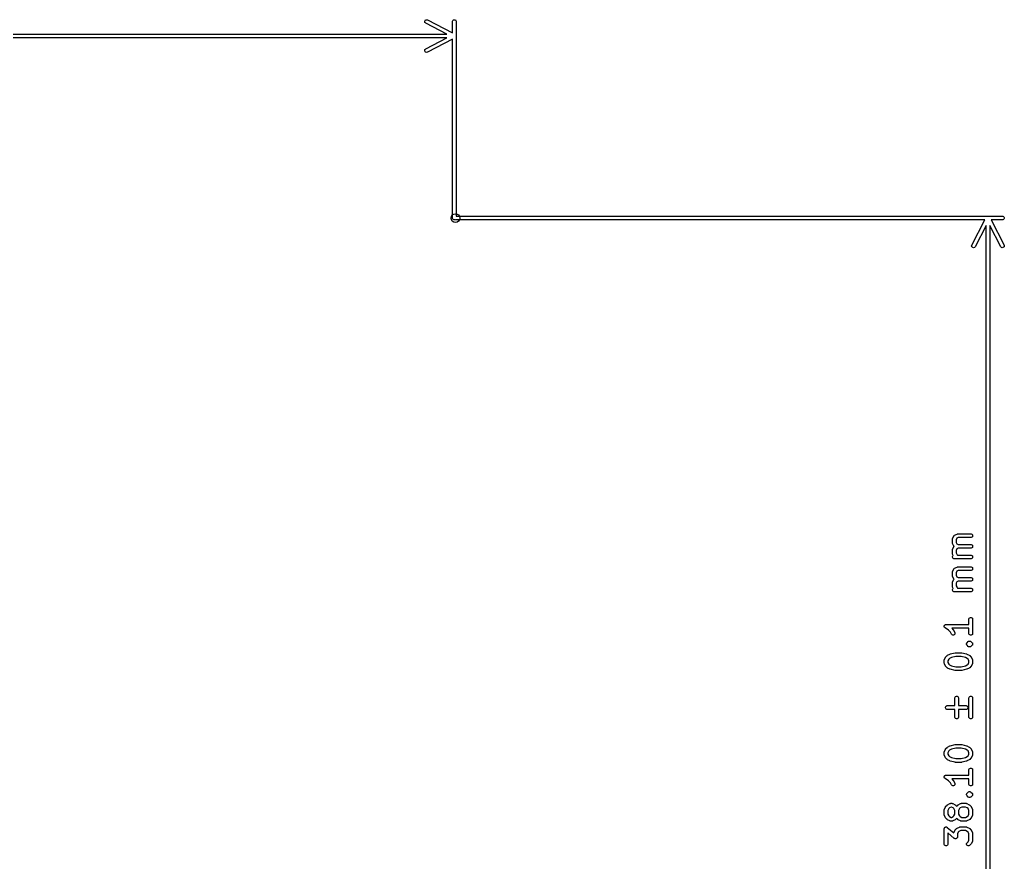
# Model space of a CAD drawing. Extents: x 3.23 to 7.52, y -5.63 to -2.96.
# Drawn here: x 5.953 to 7.521, y -4.35 to -3.008 of the extents above; entities that cross this region are included whole.
import ezdxf

# ---------------------------------------------------------------- set-up
doc = ezdxf.new("R2010")
doc.units = 0
doc.header["$MEASUREMENT"] = 0
doc.layers.add('BLACK', color=7, linetype='CONTINUOUS')

msp = doc.modelspace()

# ---------------------------------------------------------------- linework, layer by layer
at = {"layer": 'BLACK', "linetype": 'CONTINUOUS'}
for p, q in [((6.5978, -3.0109), (6.5979, -3.0098)), ((6.5982, -3.012), (6.5978, -3.0109)), ((6.5979, -3.0098), (6.5984, -3.0088)), ((6.5984, -3.0088), (6.5993, -3.008)), ((6.5993, -3.008), (6.6004, -3.0077)), ((6.6004, -3.0077), (6.6016, -3.0078)), ((6.6016, -3.0078), (6.6021, -3.008)), ((6.6021, -3.008), (6.6421, -3.0288)), ((6.6421, -3.0106), (6.6422, -3.01)), ((6.6421, -3.0288), (6.6421, -3.0106)), ((6.6422, -3.01), (6.6426, -3.009)), ((6.6426, -3.009), (6.6435, -3.0081)), ((6.6435, -3.0081), (6.6445, -3.0077)), ((6.6445, -3.0077), (6.6457, -3.0077)), ((6.6457, -3.0077), (6.6467, -3.0081)), ((6.6467, -3.0081), (6.6476, -3.009)), ((6.6476, -3.009), (6.648, -3.01)), ((6.648, -3.01), (6.6481, -3.0106)), ((6.6481, -3.0106), (6.6481, -3.3207)), ((6.5989, -3.0129), (6.5982, -3.012)), ((6.5994, -3.0132), (6.5989, -3.0129)), ((6.633, -3.0307), (6.5994, -3.0132)), ((4.4972, -3.0307), (6.633, -3.0307)), ((6.633, -3.0366), (4.4972, -3.0366)), ((6.5994, -3.0542), (6.633, -3.0366)), ((6.6421, -3.0386), (6.6021, -3.0594)), ((6.6421, -3.3237), (6.6421, -3.0386)), ((6.5978, -3.0565), (6.5982, -3.0554)), ((6.5979, -3.0576), (6.5978, -3.0565)), ((6.5984, -3.0586), (6.5979, -3.0576)), ((6.5982, -3.0554), (6.5989, -3.0545)), ((6.5993, -3.0594), (6.5984, -3.0586)), ((6.5989, -3.0545), (6.5994, -3.0542)), ((6.6004, -3.0597), (6.5993, -3.0594)), ((6.6016, -3.0596), (6.6004, -3.0597)), ((6.6021, -3.0594), (6.6016, -3.0596)), ((6.6422, -3.3243), (6.6421, -3.3237)), ((6.6426, -3.3253), (6.6422, -3.3243)), ((6.6435, -3.3261), (6.6426, -3.3253)), ((6.6481, -3.3207), (7.5182, -3.3207)), ((7.5182, -3.3207), (7.5188, -3.3208)), ((7.5188, -3.3208), (7.5198, -3.3212)), ((7.5198, -3.3212), (7.5206, -3.322)), ((7.5206, -3.3253), (7.5198, -3.3261)), ((7.5206, -3.322), (7.5211, -3.3231)), ((7.5211, -3.3243), (7.5206, -3.3253)), ((7.5211, -3.3231), (7.5211, -3.3243)), ((6.6445, -3.3266), (6.6435, -3.3261)), ((6.6457, -3.3266), (6.6445, -3.3266)), ((6.6463, -3.3263), (6.6457, -3.3266)), ((6.647, -3.3266), (6.6463, -3.3263)), ((6.6476, -3.3266), (6.647, -3.3266)), ((7.4902, -3.3266), (6.6476, -3.3266)), ((7.4694, -3.3667), (7.4902, -3.3266)), ((7.4921, -3.3358), (7.4746, -3.3694)), ((7.4921, -4.8116), (7.4921, -3.3358)), ((7.5156, -3.3694), (7.4981, -3.3358)), ((7.4981, -3.3358), (7.4981, -4.8116)), ((7.5182, -3.3266), (7.5, -3.3266)), ((7.5, -3.3266), (7.5208, -3.3667)), ((7.5188, -3.3266), (7.5182, -3.3266)), ((7.5198, -3.3261), (7.5188, -3.3266)), ((7.4691, -3.3684), (7.4692, -3.3672)), ((7.4694, -3.3695), (7.4691, -3.3684)), ((7.4692, -3.3672), (7.4694, -3.3667)), ((7.4702, -3.3703), (7.4694, -3.3695)), ((7.4712, -3.3709), (7.4702, -3.3703)), ((7.4723, -3.371), (7.4712, -3.3709)), ((7.4734, -3.3706), (7.4723, -3.371)), ((7.4743, -3.3699), (7.4734, -3.3706)), ((7.4746, -3.3694), (7.4743, -3.3699)), ((7.5159, -3.3699), (7.5156, -3.3694)), ((7.5168, -3.3706), (7.5159, -3.3699)), ((7.5179, -3.371), (7.5168, -3.3706)), ((7.519, -3.3709), (7.5179, -3.371)), ((7.52, -3.3703), (7.519, -3.3709)), ((7.5208, -3.3695), (7.52, -3.3703)), ((7.5208, -3.3667), (7.521, -3.3672)), ((7.5211, -3.3684), (7.5208, -3.3695)), ((7.521, -3.3672), (7.5211, -3.3684)), ((7.4458, -3.8273), (7.4463, -3.8271)), ((7.4463, -3.8271), (7.4464, -3.8271)), ((7.4464, -3.8271), (7.4465, -3.8271)), ((7.4465, -3.8271), (7.4471, -3.827)), ((7.4471, -3.827), (7.4677, -3.827)), ((7.4677, -3.827), (7.4683, -3.8271)), ((7.4683, -3.8271), (7.4694, -3.8275)), ((7.4385, -3.8356), (7.4386, -3.835)), ((7.4385, -3.8412), (7.4385, -3.8356)), ((7.4386, -3.8418), (7.4385, -3.8412)), ((7.4386, -3.8348), (7.4388, -3.8343)), ((7.4386, -3.8349), (7.4386, -3.8348)), ((7.4386, -3.835), (7.4386, -3.8349)), ((7.4386, -3.8419), (7.4386, -3.8418)), ((7.4386, -3.842), (7.4386, -3.8419)), ((7.4388, -3.8425), (7.4386, -3.842)), ((7.4388, -3.8343), (7.4407, -3.8305)), ((7.4407, -3.8463), (7.4388, -3.8425)), ((7.4407, -3.8305), (7.4408, -3.8304)), ((7.4408, -3.8303), (7.441, -3.83)), ((7.4408, -3.8304), (7.4408, -3.8303)), ((7.4408, -3.8304), (7.4408, -3.8304)), ((7.441, -3.83), (7.4413, -3.8298)), ((7.4413, -3.8298), (7.4415, -3.8295)), ((7.4415, -3.8295), (7.4418, -3.8293)), ((7.4418, -3.8293), (7.4419, -3.8293)), ((7.4419, -3.8293), (7.442, -3.8292)), ((7.4419, -3.8293), (7.4419, -3.8293)), ((7.442, -3.8292), (7.4458, -3.8273)), ((7.4456, -3.834), (7.4444, -3.8363)), ((7.4444, -3.8363), (7.4444, -3.8405)), ((7.4444, -3.8405), (7.4456, -3.8428)), ((7.4478, -3.8329), (7.4456, -3.834)), ((7.4456, -3.8428), (7.4478, -3.8439)), ((7.4677, -3.8329), (7.4478, -3.8329)), ((7.4683, -3.8329), (7.4677, -3.8329)), ((7.4694, -3.8324), (7.4683, -3.8329)), ((7.4694, -3.8275), (7.4702, -3.8283)), ((7.4702, -3.8316), (7.4694, -3.8324)), ((7.4702, -3.8283), (7.4706, -3.8294)), ((7.4706, -3.8305), (7.4702, -3.8316)), ((7.4706, -3.8294), (7.4706, -3.8305)), ((7.4385, -3.8525), (7.4386, -3.8519)), ((7.4385, -3.8581), (7.4385, -3.8525)), ((7.4386, -3.8587), (7.4385, -3.8581)), ((7.4386, -3.8517), (7.4388, -3.8511)), ((7.4386, -3.8518), (7.4386, -3.8517)), ((7.4386, -3.8519), (7.4386, -3.8518)), ((7.4386, -3.8588), (7.4386, -3.8587)), ((7.4388, -3.8511), (7.4407, -3.8474)), ((7.4408, -3.8464), (7.4407, -3.8463)), ((7.4407, -3.8474), (7.4408, -3.8473)), ((7.4408, -3.8465), (7.4408, -3.8464)), ((7.4408, -3.8464), (7.4408, -3.8464)), ((7.441, -3.8468), (7.4408, -3.8465)), ((7.4408, -3.8472), (7.441, -3.8469)), ((7.4408, -3.8473), (7.4408, -3.8472)), ((7.4408, -3.8473), (7.4408, -3.8473)), ((7.441, -3.8469), (7.4411, -3.8468)), ((7.4411, -3.8468), (7.441, -3.8468)), ((7.4456, -3.8509), (7.4444, -3.8532)), ((7.4444, -3.8532), (7.4444, -3.8574)), ((7.4444, -3.8574), (7.4458, -3.8601)), ((7.4478, -3.8498), (7.4456, -3.8509)), ((7.4478, -3.8439), (7.4677, -3.8439)), ((7.4677, -3.8498), (7.4478, -3.8498)), ((7.4677, -3.8439), (7.4683, -3.8439)), ((7.4683, -3.8497), (7.4677, -3.8498)), ((7.4683, -3.8439), (7.4694, -3.8444)), ((7.4694, -3.8493), (7.4683, -3.8497)), ((7.4694, -3.8444), (7.4702, -3.8452)), ((7.4702, -3.8485), (7.4694, -3.8493)), ((7.4702, -3.8452), (7.4706, -3.8463)), ((7.4706, -3.8474), (7.4702, -3.8485)), ((7.4706, -3.8463), (7.4706, -3.8474)), ((7.4386, -3.8589), (7.4386, -3.8588)), ((7.4388, -3.8594), (7.4386, -3.8589)), ((7.4386, -3.8631), (7.439, -3.8621)), ((7.4386, -3.8643), (7.4386, -3.8631)), ((7.439, -3.8654), (7.4386, -3.8643)), ((7.4398, -3.8613), (7.4388, -3.8594)), ((7.439, -3.8621), (7.4398, -3.8613)), ((7.4398, -3.8662), (7.439, -3.8654)), ((7.4409, -3.8666), (7.4398, -3.8662)), ((7.4415, -3.8667), (7.4409, -3.8666)), ((7.4677, -3.8667), (7.4415, -3.8667)), ((7.4458, -3.8601), (7.4465, -3.8608)), ((7.4465, -3.8608), (7.4677, -3.8608)), ((7.4677, -3.8608), (7.4683, -3.8608)), ((7.4683, -3.8666), (7.4677, -3.8667)), ((7.4683, -3.8608), (7.4694, -3.8613)), ((7.4694, -3.8662), (7.4683, -3.8666)), ((7.4694, -3.8613), (7.4702, -3.8621)), ((7.4702, -3.8654), (7.4694, -3.8662)), ((7.4702, -3.8621), (7.4706, -3.8631)), ((7.4706, -3.8643), (7.4702, -3.8654)), ((7.4706, -3.8631), (7.4706, -3.8643)), ((7.4385, -3.8881), (7.4386, -3.8875)), ((7.4385, -3.8937), (7.4385, -3.8881)), ((7.4386, -3.8873), (7.4388, -3.8868)), ((7.4386, -3.8874), (7.4386, -3.8873)), ((7.4386, -3.8875), (7.4386, -3.8874)), ((7.4388, -3.8868), (7.4407, -3.883)), ((7.4407, -3.883), (7.4408, -3.8829)), ((7.4408, -3.8828), (7.441, -3.8825)), ((7.4408, -3.8829), (7.4408, -3.8828)), ((7.4408, -3.8829), (7.4408, -3.8829)), ((7.441, -3.8825), (7.4413, -3.8823)), ((7.4413, -3.8823), (7.4415, -3.882)), ((7.4415, -3.882), (7.4418, -3.8818)), ((7.4418, -3.8818), (7.4419, -3.8818)), ((7.4419, -3.8818), (7.442, -3.8817)), ((7.4419, -3.8818), (7.4419, -3.8818)), ((7.442, -3.8817), (7.4458, -3.8798)), ((7.4456, -3.8865), (7.4444, -3.8888)), ((7.4444, -3.8888), (7.4444, -3.893)), ((7.4478, -3.8854), (7.4456, -3.8865)), ((7.4458, -3.8798), (7.4463, -3.8796)), ((7.4463, -3.8796), (7.4464, -3.8796)), ((7.4464, -3.8796), (7.4465, -3.8796)), ((7.4465, -3.8796), (7.4471, -3.8795)), ((7.4471, -3.8795), (7.4677, -3.8795)), ((7.4677, -3.8854), (7.4478, -3.8854)), ((7.4677, -3.8795), (7.4683, -3.8796)), ((7.4683, -3.8854), (7.4677, -3.8854)), ((7.4683, -3.8796), (7.4694, -3.88)), ((7.4694, -3.8849), (7.4683, -3.8854)), ((7.4694, -3.88), (7.4702, -3.8808)), ((7.4702, -3.8841), (7.4694, -3.8849)), ((7.4702, -3.8808), (7.4706, -3.8819)), ((7.4706, -3.883), (7.4702, -3.8841)), ((7.4706, -3.8819), (7.4706, -3.883)), ((7.4386, -3.8943), (7.4385, -3.8937)), ((7.4385, -3.905), (7.4386, -3.9044)), ((7.4385, -3.9106), (7.4385, -3.905)), ((7.4386, -3.8944), (7.4386, -3.8943)), ((7.4386, -3.8945), (7.4386, -3.8944)), ((7.4388, -3.895), (7.4386, -3.8945)), ((7.4386, -3.9042), (7.4388, -3.9036)), ((7.4386, -3.9043), (7.4386, -3.9042)), ((7.4386, -3.9044), (7.4386, -3.9043)), ((7.4407, -3.8988), (7.4388, -3.895)), ((7.4388, -3.9036), (7.4407, -3.8999)), ((7.4408, -3.8989), (7.4407, -3.8988)), ((7.4407, -3.8999), (7.4408, -3.8998)), ((7.4408, -3.899), (7.4408, -3.8989)), ((7.4408, -3.8989), (7.4408, -3.8989)), ((7.441, -3.8993), (7.4408, -3.899)), ((7.4408, -3.8997), (7.441, -3.8994)), ((7.4408, -3.8998), (7.4408, -3.8997)), ((7.4408, -3.8997), (7.4408, -3.8997)), ((7.441, -3.8994), (7.4411, -3.8993)), ((7.4411, -3.8993), (7.441, -3.8993)), ((7.4444, -3.893), (7.4456, -3.8953)), ((7.4456, -3.9034), (7.4444, -3.9057)), ((7.4444, -3.9057), (7.4444, -3.9099)), ((7.4456, -3.8953), (7.4478, -3.8964)), ((7.4478, -3.9023), (7.4456, -3.9034)), ((7.4478, -3.8964), (7.4677, -3.8964)), ((7.4677, -3.9023), (7.4478, -3.9023)), ((7.4677, -3.8964), (7.4683, -3.8964)), ((7.4683, -3.9022), (7.4677, -3.9023)), ((7.4683, -3.8964), (7.4694, -3.8969)), ((7.4694, -3.9018), (7.4683, -3.9022)), ((7.4694, -3.8969), (7.4702, -3.8977)), ((7.4702, -3.901), (7.4694, -3.9018)), ((7.4702, -3.8977), (7.4706, -3.8988)), ((7.4706, -3.8999), (7.4702, -3.901)), ((7.4706, -3.8988), (7.4706, -3.8999)), ((7.4386, -3.9112), (7.4385, -3.9106)), ((7.4386, -3.9113), (7.4386, -3.9112)), ((7.4386, -3.9114), (7.4386, -3.9113)), ((7.4388, -3.9119), (7.4386, -3.9114)), ((7.4386, -3.9156), (7.439, -3.9146)), ((7.4386, -3.9168), (7.4386, -3.9156)), ((7.439, -3.9178), (7.4386, -3.9168)), ((7.4398, -3.9138), (7.4388, -3.9119)), ((7.439, -3.9146), (7.4398, -3.9138)), ((7.4398, -3.9187), (7.439, -3.9178)), ((7.4409, -3.9191), (7.4398, -3.9187)), ((7.4415, -3.9192), (7.4409, -3.9191)), ((7.4677, -3.9192), (7.4415, -3.9192)), ((7.4444, -3.9099), (7.4458, -3.9126)), ((7.4458, -3.9126), (7.4465, -3.9133)), ((7.4465, -3.9133), (7.4677, -3.9133)), ((7.4677, -3.9133), (7.4683, -3.9133)), ((7.4683, -3.9191), (7.4677, -3.9192)), ((7.4683, -3.9133), (7.4694, -3.9138)), ((7.4694, -3.9187), (7.4683, -3.9191)), ((7.4694, -3.9138), (7.4702, -3.9146)), ((7.4702, -3.9178), (7.4694, -3.9187)), ((7.4702, -3.9146), (7.4706, -3.9156)), ((7.4706, -3.9168), (7.4702, -3.9178)), ((7.4706, -3.9156), (7.4706, -3.9168)), ((7.4648, -3.9625), (7.4653, -3.9614)), ((7.4648, -3.9631), (7.4648, -3.9625)), ((7.4648, -3.9714), (7.4648, -3.9631)), ((7.4653, -3.9614), (7.4661, -3.9606)), ((7.4661, -3.9606), (7.4672, -3.9602)), ((7.4672, -3.9602), (7.4683, -3.9602)), ((7.4683, -3.9602), (7.4694, -3.9606)), ((7.4694, -3.9606), (7.4702, -3.9614)), ((7.4702, -3.9614), (7.4706, -3.9625)), ((7.4706, -3.9625), (7.4707, -3.9631)), ((7.4707, -3.9631), (7.4707, -3.9856)), ((7.4254, -3.9743), (7.4255, -3.974)), ((7.4255, -3.9746), (7.4254, -3.9743)), ((7.4255, -3.9737), (7.4256, -3.9735)), ((7.4255, -3.974), (7.4255, -3.9737)), ((7.4255, -3.9749), (7.4255, -3.9746)), ((7.4256, -3.9752), (7.4255, -3.9749)), ((7.4256, -3.9732), (7.4258, -3.973)), ((7.4256, -3.9735), (7.4256, -3.9732)), ((7.4256, -3.9755), (7.4256, -3.9752)), ((7.4258, -3.9757), (7.4256, -3.9755)), ((7.4258, -3.973), (7.4259, -3.9727)), ((7.4259, -3.976), (7.4258, -3.9757)), ((7.4259, -3.9727), (7.4261, -3.9725)), ((7.4261, -3.9762), (7.4259, -3.976)), ((7.4261, -3.9725), (7.4263, -3.9722)), ((7.4263, -3.9764), (7.4261, -3.9762)), ((7.4263, -3.9722), (7.4265, -3.9721)), ((7.4267, -3.9768), (7.4263, -3.9764)), ((7.4265, -3.9721), (7.4267, -3.9719)), ((7.4267, -3.9719), (7.427, -3.9718)), ((7.4321, -3.9804), (7.4267, -3.9768)), ((7.4267, -3.9768), (7.4267, -3.9768)), ((7.4267, -3.9768), (7.4267, -3.9768)), ((7.4267, -3.9768), (7.4267, -3.9768)), ((7.427, -3.9718), (7.4272, -3.9716)), ((7.4272, -3.9716), (7.4275, -3.9715)), ((7.4275, -3.9715), (7.4278, -3.9714)), ((7.4278, -3.9714), (7.4284, -3.9714)), ((7.4284, -3.9714), (7.4284, -3.9714)), ((7.4284, -3.9714), (7.4284, -3.9714)), ((7.4284, -3.9714), (7.4284, -3.9714)), ((7.4284, -3.9714), (7.4648, -3.9714)), ((7.4353, -3.9836), (7.4321, -3.9804)), ((7.437, -3.9869), (7.4353, -3.9836)), ((7.4648, -3.9773), (7.4374, -3.9773)), ((7.4374, -3.9773), (7.4398, -3.9797)), ((7.4398, -3.9797), (7.44, -3.98)), ((7.44, -3.98), (7.4401, -3.98)), ((7.4401, -3.98), (7.4401, -3.9801)), ((7.4401, -3.9801), (7.4402, -3.9802)), ((7.4402, -3.9802), (7.4402, -3.9803)), ((7.4402, -3.9803), (7.4404, -3.9805)), ((7.4404, -3.9805), (7.4422, -3.9843)), ((7.4648, -3.9856), (7.4648, -3.9773)), ((7.4373, -3.9874), (7.437, -3.9869)), ((7.4381, -3.9881), (7.4373, -3.9874)), ((7.4392, -3.9885), (7.4381, -3.9881)), ((7.4404, -3.9884), (7.4392, -3.9885)), ((7.4414, -3.9879), (7.4404, -3.9884)), ((7.4422, -3.987), (7.4414, -3.9879)), ((7.4422, -3.9843), (7.4425, -3.9848)), ((7.4425, -3.9859), (7.4422, -3.987)), ((7.4425, -3.9848), (7.4425, -3.9859)), ((7.4619, -4.0004), (7.4638, -3.9985)), ((7.4638, -3.9985), (7.4642, -3.9981)), ((7.4642, -3.9981), (7.4653, -3.9977)), ((7.4648, -3.9861), (7.4648, -3.9856)), ((7.4653, -3.9872), (7.4648, -3.9861)), ((7.4661, -3.988), (7.4653, -3.9872)), ((7.4653, -3.9977), (7.4664, -3.9977)), ((7.4672, -3.9885), (7.4661, -3.988)), ((7.4664, -3.9977), (7.4675, -3.9981)), ((7.4683, -3.9885), (7.4672, -3.9885)), ((7.4675, -3.9981), (7.4675, -3.9981)), ((7.4675, -3.9981), (7.4679, -3.9985)), ((7.4679, -3.9985), (7.4698, -4.0004)), ((7.4694, -3.988), (7.4683, -3.9885)), ((7.4702, -3.9872), (7.4694, -3.988)), ((7.4706, -3.9861), (7.4702, -3.9872)), ((7.4707, -3.9856), (7.4706, -3.9861)), ((7.4611, -4.0019), (7.4614, -4.0011)), ((7.4611, -4.003), (7.4611, -4.0019)), ((7.4615, -4.0041), (7.4611, -4.003)), ((7.4614, -4.0011), (7.4615, -4.0008)), ((7.4615, -4.0008), (7.4619, -4.0004)), ((7.4615, -4.0008), (7.4615, -4.0008)), ((7.4619, -4.0045), (7.4615, -4.0041)), ((7.4615, -4.0041), (7.4615, -4.0041)), ((7.4638, -4.0064), (7.4619, -4.0045)), ((7.4642, -4.0068), (7.4638, -4.0064)), ((7.4653, -4.0072), (7.4642, -4.0068)), ((7.4664, -4.0072), (7.4653, -4.0072)), ((7.4675, -4.0068), (7.4664, -4.0072)), ((7.4679, -4.0064), (7.4675, -4.0068)), ((7.4698, -4.0045), (7.4679, -4.0064)), ((7.4698, -4.0004), (7.4702, -4.0008)), ((7.4702, -4.0041), (7.4698, -4.0045)), ((7.4702, -4.0008), (7.4703, -4.0011)), ((7.4706, -4.003), (7.4702, -4.0041)), ((7.4703, -4.0011), (7.4706, -4.0019)), ((7.4706, -4.0019), (7.4706, -4.003)), ((7.4254, -4.0287), (7.4255, -4.0281)), ((7.4254, -4.0324), (7.4254, -4.0287)), ((7.4255, -4.0279), (7.4257, -4.0274)), ((7.4255, -4.028), (7.4255, -4.0279)), ((7.4255, -4.0281), (7.4255, -4.028)), ((7.4257, -4.0274), (7.4276, -4.0236)), ((7.4276, -4.0236), (7.4277, -4.0234)), ((7.4277, -4.0234), (7.4278, -4.0233)), ((7.4278, -4.0232), (7.4279, -4.0231)), ((7.4278, -4.0233), (7.4278, -4.0232)), ((7.4279, -4.0231), (7.428, -4.0231)), ((7.428, -4.0231), (7.4281, -4.0229)), ((7.4281, -4.0229), (7.43, -4.021)), ((7.43, -4.021), (7.4302, -4.0208)), ((7.4302, -4.0208), (7.4303, -4.0207)), ((7.4303, -4.0207), (7.4304, -4.0207)), ((7.4304, -4.0207), (7.4305, -4.0206)), ((7.4305, -4.0206), (7.4308, -4.0204)), ((7.4305, -4.0206), (7.4305, -4.0206)), ((7.4308, -4.0204), (7.4345, -4.0186)), ((7.4327, -4.0267), (7.4313, -4.0294)), ((7.4313, -4.0294), (7.4313, -4.0317)), ((7.4339, -4.0255), (7.4327, -4.0267)), ((7.4369, -4.024), (7.4339, -4.0255)), ((7.4345, -4.0186), (7.4346, -4.0185)), ((7.4346, -4.0185), (7.4348, -4.0184)), ((7.4346, -4.0185), (7.4346, -4.0185)), ((7.4348, -4.0184), (7.4351, -4.0183)), ((7.4351, -4.0183), (7.4426, -4.0165)), ((7.4351, -4.0183), (7.4351, -4.0183)), ((7.4351, -4.0183), (7.4351, -4.0183)), ((7.4437, -4.0223), (7.4369, -4.024)), ((7.4426, -4.0165), (7.4427, -4.0164)), ((7.4427, -4.0164), (7.4428, -4.0164)), ((7.4428, -4.0164), (7.443, -4.0164)), ((7.443, -4.0164), (7.4432, -4.0164)), ((7.4432, -4.0164), (7.4433, -4.0164)), ((7.4433, -4.0164), (7.4434, -4.0164)), ((7.4434, -4.0164), (7.4527, -4.0164)), ((7.4524, -4.0223), (7.4437, -4.0223)), ((7.4592, -4.024), (7.4524, -4.0223)), ((7.4527, -4.0164), (7.4528, -4.0164)), ((7.4528, -4.0164), (7.4529, -4.0164)), ((7.4529, -4.0164), (7.4531, -4.0164)), ((7.4531, -4.0164), (7.4533, -4.0164)), ((7.4533, -4.0164), (7.4533, -4.0164)), ((7.4533, -4.0164), (7.4534, -4.0165)), ((7.4534, -4.0165), (7.4609, -4.0183)), ((7.4622, -4.0255), (7.4592, -4.024)), ((7.4609, -4.0183), (7.461, -4.0183)), ((7.461, -4.0183), (7.461, -4.0183)), ((7.461, -4.0183), (7.4613, -4.0184)), ((7.4613, -4.0184), (7.4615, -4.0185)), ((7.4615, -4.0185), (7.4615, -4.0185)), ((7.4615, -4.0185), (7.4616, -4.0186)), ((7.4616, -4.0186), (7.4653, -4.0204)), ((7.4634, -4.0267), (7.4622, -4.0255)), ((7.4648, -4.0294), (7.4634, -4.0267)), ((7.4648, -4.0317), (7.4648, -4.0294)), ((7.4653, -4.0204), (7.4655, -4.0206)), ((7.4655, -4.0206), (7.4656, -4.0206)), ((7.4656, -4.0206), (7.4657, -4.0207)), ((7.4657, -4.0207), (7.4658, -4.0207)), ((7.4658, -4.0207), (7.4658, -4.0208)), ((7.4658, -4.0208), (7.4661, -4.021)), ((7.4661, -4.021), (7.4679, -4.0229)), ((7.4679, -4.0229), (7.4681, -4.0231)), ((7.4681, -4.0231), (7.4682, -4.0231)), ((7.4682, -4.0231), (7.4682, -4.0232)), ((7.4682, -4.0232), (7.4683, -4.0233)), ((7.4683, -4.0233), (7.4683, -4.0234)), ((7.4683, -4.0234), (7.4685, -4.0236)), ((7.4685, -4.0236), (7.4704, -4.0274)), ((7.4704, -4.0274), (7.4706, -4.0279)), ((7.4706, -4.0279), (7.4706, -4.028)), ((7.4706, -4.028), (7.4706, -4.0281)), ((7.4706, -4.0281), (7.4707, -4.0287)), ((7.4707, -4.0287), (7.4707, -4.0324)), ((7.4255, -4.033), (7.4254, -4.0324)), ((7.4255, -4.0331), (7.4255, -4.033)), ((7.4255, -4.0332), (7.4255, -4.0331)), ((7.4257, -4.0338), (7.4255, -4.0332)), ((7.4276, -4.0375), (7.4257, -4.0338)), ((7.4277, -4.0378), (7.4276, -4.0375)), ((7.4278, -4.0378), (7.4277, -4.0378)), ((7.4278, -4.0379), (7.4278, -4.0378)), ((7.4279, -4.038), (7.4278, -4.0379)), ((7.428, -4.0381), (7.4279, -4.038)), ((7.4281, -4.0383), (7.428, -4.0381)), ((7.43, -4.0402), (7.4281, -4.0383)), ((7.4302, -4.0403), (7.43, -4.0402)), ((7.4303, -4.0404), (7.4302, -4.0403)), ((7.4304, -4.0405), (7.4303, -4.0404)), ((7.4305, -4.0405), (7.4304, -4.0405)), ((7.4305, -4.0406), (7.4305, -4.0405)), ((7.4308, -4.0407), (7.4305, -4.0406)), ((7.4345, -4.0426), (7.4308, -4.0407)), ((7.4313, -4.0317), (7.4327, -4.0344)), ((7.4327, -4.0344), (7.4339, -4.0356)), ((7.4339, -4.0356), (7.4369, -4.0372)), ((7.4346, -4.0426), (7.4345, -4.0426)), ((7.4348, -4.0427), (7.4346, -4.0426)), ((7.4346, -4.0426), (7.4346, -4.0426)), ((7.4351, -4.0428), (7.4348, -4.0427)), ((7.4426, -4.0447), (7.4351, -4.0428)), ((7.4351, -4.0428), (7.4351, -4.0428)), ((7.4351, -4.0428), (7.4351, -4.0428)), ((7.4369, -4.0372), (7.4437, -4.0389)), ((7.4427, -4.0447), (7.4426, -4.0447)), ((7.4428, -4.0447), (7.4427, -4.0447)), ((7.443, -4.0447), (7.4428, -4.0447)), ((7.4432, -4.0448), (7.443, -4.0447)), ((7.4433, -4.0448), (7.4432, -4.0448)), ((7.4434, -4.0448), (7.4433, -4.0448)), ((7.4527, -4.0448), (7.4434, -4.0448)), ((7.4437, -4.0389), (7.4524, -4.0389)), ((7.4524, -4.0389), (7.4592, -4.0372)), ((7.4528, -4.0448), (7.4527, -4.0448)), ((7.4529, -4.0448), (7.4528, -4.0448)), ((7.4531, -4.0447), (7.4529, -4.0448)), ((7.4533, -4.0447), (7.4531, -4.0447)), ((7.4534, -4.0447), (7.4533, -4.0447)), ((7.4533, -4.0447), (7.4533, -4.0447)), ((7.4609, -4.0428), (7.4534, -4.0447)), ((7.4592, -4.0372), (7.4622, -4.0356)), ((7.461, -4.0428), (7.4609, -4.0428)), ((7.4613, -4.0427), (7.461, -4.0428)), ((7.461, -4.0428), (7.461, -4.0428)), ((7.4615, -4.0426), (7.4613, -4.0427)), ((7.4616, -4.0426), (7.4615, -4.0426)), ((7.4615, -4.0426), (7.4615, -4.0426)), ((7.4653, -4.0407), (7.4616, -4.0426)), ((7.4622, -4.0356), (7.4634, -4.0344)), ((7.4634, -4.0344), (7.4648, -4.0317)), ((7.4655, -4.0406), (7.4653, -4.0407)), ((7.4656, -4.0405), (7.4655, -4.0406)), ((7.4657, -4.0405), (7.4656, -4.0405)), ((7.4658, -4.0404), (7.4657, -4.0405)), ((7.4661, -4.0402), (7.4658, -4.0403)), ((7.4658, -4.0403), (7.4658, -4.0404)), ((7.4679, -4.0383), (7.4661, -4.0402)), ((7.4681, -4.0381), (7.4679, -4.0383)), ((7.4682, -4.038), (7.4681, -4.0381)), ((7.4683, -4.0378), (7.4682, -4.0379)), ((7.4682, -4.0379), (7.4682, -4.038)), ((7.4685, -4.0375), (7.4683, -4.0378)), ((7.4683, -4.0378), (7.4683, -4.0378)), ((7.4704, -4.0338), (7.4685, -4.0375)), ((7.4706, -4.0332), (7.4704, -4.0338)), ((7.4707, -4.0324), (7.4706, -4.033)), ((7.4706, -4.033), (7.4706, -4.0331)), ((7.4706, -4.0331), (7.4706, -4.0332)), ((7.4423, -4.0881), (7.4428, -4.087)), ((7.4423, -4.0887), (7.4423, -4.0881)), ((7.4423, -4.1007), (7.4423, -4.0887)), ((7.4428, -4.087), (7.4436, -4.0862)), ((7.4436, -4.0862), (7.4447, -4.0858)), ((7.4447, -4.0858), (7.4458, -4.0858)), ((7.4458, -4.0858), (7.4469, -4.0862)), ((7.4469, -4.0862), (7.4477, -4.087)), ((7.4477, -4.087), (7.4481, -4.0881)), ((7.4481, -4.0881), (7.4482, -4.0887)), ((7.4482, -4.0887), (7.4482, -4.1007)), ((7.4648, -4.0881), (7.4653, -4.087)), ((7.4648, -4.0887), (7.4648, -4.0881)), ((7.4648, -4.1187), (7.4648, -4.0887)), ((7.4653, -4.087), (7.4661, -4.0862)), ((7.4661, -4.0862), (7.4672, -4.0858)), ((7.4672, -4.0858), (7.4683, -4.0858)), ((7.4683, -4.0858), (7.4694, -4.0862)), ((7.4694, -4.0862), (7.4702, -4.087)), ((7.4702, -4.087), (7.4706, -4.0881)), ((7.4706, -4.0881), (7.4707, -4.0887)), ((7.4707, -4.0887), (7.4707, -4.1187)), ((7.4273, -4.1031), (7.4278, -4.102)), ((7.4273, -4.1043), (7.4273, -4.1031)), ((7.4278, -4.1053), (7.4273, -4.1043)), ((7.4278, -4.102), (7.4286, -4.1012)), ((7.4286, -4.1061), (7.4278, -4.1053)), ((7.4286, -4.1012), (7.4297, -4.1008)), ((7.4297, -4.1066), (7.4286, -4.1061)), ((7.4297, -4.1008), (7.4302, -4.1007)), ((7.4302, -4.1066), (7.4297, -4.1066)), ((7.4302, -4.1007), (7.4423, -4.1007)), ((7.4423, -4.1066), (7.4302, -4.1066)), ((7.4423, -4.1187), (7.4423, -4.1066)), ((7.4482, -4.1007), (7.4602, -4.1007)), ((7.4602, -4.1066), (7.4482, -4.1066)), ((7.4482, -4.1066), (7.4482, -4.1187)), ((7.4602, -4.1007), (7.4608, -4.1008)), ((7.4608, -4.1066), (7.4602, -4.1066)), ((7.4608, -4.1008), (7.4619, -4.1012)), ((7.4619, -4.1061), (7.4608, -4.1066)), ((7.4619, -4.1012), (7.4627, -4.102)), ((7.4627, -4.1053), (7.4619, -4.1061)), ((7.4627, -4.102), (7.4631, -4.1031)), ((7.4631, -4.1043), (7.4627, -4.1053)), ((7.4631, -4.1031), (7.4631, -4.1043)), ((7.4423, -4.1193), (7.4423, -4.1187)), ((7.4428, -4.1203), (7.4423, -4.1193)), ((7.4436, -4.1211), (7.4428, -4.1203)), ((7.4447, -4.1216), (7.4436, -4.1211)), ((7.4458, -4.1216), (7.4447, -4.1216)), ((7.4469, -4.1211), (7.4458, -4.1216)), ((7.4477, -4.1203), (7.4469, -4.1211)), ((7.4481, -4.1193), (7.4477, -4.1203)), ((7.4482, -4.1187), (7.4481, -4.1193)), ((7.4648, -4.1193), (7.4648, -4.1187)), ((7.4653, -4.1203), (7.4648, -4.1193)), ((7.4661, -4.1211), (7.4653, -4.1203)), ((7.4672, -4.1216), (7.4661, -4.1211)), ((7.4683, -4.1216), (7.4672, -4.1216)), ((7.4694, -4.1211), (7.4683, -4.1216)), ((7.4702, -4.1203), (7.4694, -4.1211)), ((7.4706, -4.1193), (7.4702, -4.1203)), ((7.4707, -4.1187), (7.4706, -4.1193)), ((7.4257, -4.1736), (7.4276, -4.1699)), ((7.4276, -4.1699), (7.4277, -4.1696)), ((7.4277, -4.1696), (7.4278, -4.1695)), ((7.4278, -4.1695), (7.4279, -4.1694)), ((7.4278, -4.1695), (7.4278, -4.1695)), ((7.4279, -4.1694), (7.428, -4.1693)), ((7.428, -4.1693), (7.4281, -4.1691)), ((7.4281, -4.1691), (7.43, -4.1672)), ((7.43, -4.1672), (7.4302, -4.167)), ((7.4302, -4.167), (7.4303, -4.167)), ((7.4303, -4.167), (7.4304, -4.1669)), ((7.4304, -4.1669), (7.4305, -4.1668)), ((7.4305, -4.1668), (7.4308, -4.1667)), ((7.4305, -4.1668), (7.4305, -4.1668)), ((7.4308, -4.1667), (7.4345, -4.1648)), ((7.4339, -4.1717), (7.4327, -4.1729)), ((7.4369, -4.1702), (7.4339, -4.1717)), ((7.4345, -4.1648), (7.4346, -4.1648)), ((7.4346, -4.1648), (7.4348, -4.1647)), ((7.4346, -4.1648), (7.4346, -4.1648)), ((7.4348, -4.1647), (7.4351, -4.1646)), ((7.4351, -4.1646), (7.4426, -4.1627)), ((7.4351, -4.1646), (7.4351, -4.1646)), ((7.4351, -4.1646), (7.4351, -4.1646)), ((7.4437, -4.1685), (7.4369, -4.1702)), ((7.4426, -4.1627), (7.4427, -4.1627)), ((7.4427, -4.1627), (7.4428, -4.1627)), ((7.4428, -4.1627), (7.443, -4.1626)), ((7.443, -4.1626), (7.4432, -4.1626)), ((7.4432, -4.1626), (7.4433, -4.1626)), ((7.4433, -4.1626), (7.4434, -4.1626)), ((7.4434, -4.1626), (7.4527, -4.1626)), ((7.4524, -4.1685), (7.4437, -4.1685)), ((7.4592, -4.1702), (7.4524, -4.1685)), ((7.4527, -4.1626), (7.4528, -4.1626)), ((7.4528, -4.1626), (7.4529, -4.1626)), ((7.4529, -4.1626), (7.4531, -4.1626)), ((7.4531, -4.1626), (7.4533, -4.1627)), ((7.4533, -4.1627), (7.4533, -4.1627)), ((7.4533, -4.1627), (7.4534, -4.1627)), ((7.4534, -4.1627), (7.4609, -4.1646)), ((7.4622, -4.1717), (7.4592, -4.1702)), ((7.4609, -4.1646), (7.461, -4.1646)), ((7.461, -4.1646), (7.461, -4.1646)), ((7.461, -4.1646), (7.4613, -4.1647)), ((7.4613, -4.1647), (7.4615, -4.1648)), ((7.4615, -4.1648), (7.4615, -4.1648)), ((7.4615, -4.1648), (7.4616, -4.1648)), ((7.4616, -4.1648), (7.4653, -4.1667)), ((7.4634, -4.1729), (7.4622, -4.1717)), ((7.4653, -4.1667), (7.4655, -4.1668)), ((7.4655, -4.1668), (7.4656, -4.1668)), ((7.4656, -4.1668), (7.4657, -4.1669)), ((7.4657, -4.1669), (7.4658, -4.167)), ((7.4658, -4.167), (7.4658, -4.167)), ((7.4658, -4.167), (7.4661, -4.1672)), ((7.4661, -4.1672), (7.4679, -4.1691)), ((7.4679, -4.1691), (7.4681, -4.1693)), ((7.4681, -4.1693), (7.4682, -4.1694)), ((7.4682, -4.1694), (7.4682, -4.1695)), ((7.4682, -4.1695), (7.4683, -4.1695)), ((7.4683, -4.1695), (7.4683, -4.1696)), ((7.4683, -4.1696), (7.4685, -4.1699)), ((7.4685, -4.1699), (7.4704, -4.1736)), ((7.4254, -4.1749), (7.4255, -4.1743)), ((7.4254, -4.1787), (7.4254, -4.1749)), ((7.4255, -4.1793), (7.4254, -4.1787)), ((7.4255, -4.1741), (7.4257, -4.1736)), ((7.4255, -4.1743), (7.4255, -4.1741)), ((7.4255, -4.1743), (7.4255, -4.1743)), ((7.4255, -4.1795), (7.4255, -4.1793)), ((7.4255, -4.1793), (7.4255, -4.1793)), ((7.4257, -4.18), (7.4255, -4.1795)), ((7.4276, -4.1837), (7.4257, -4.18)), ((7.4277, -4.184), (7.4276, -4.1837)), ((7.4278, -4.1841), (7.4277, -4.184)), ((7.4279, -4.1842), (7.4278, -4.1841)), ((7.4278, -4.1841), (7.4278, -4.1841)), ((7.428, -4.1843), (7.4279, -4.1842)), ((7.4281, -4.1845), (7.428, -4.1843)), ((7.43, -4.1864), (7.4281, -4.1845)), ((7.4302, -4.1866), (7.43, -4.1864)), ((7.4303, -4.1866), (7.4302, -4.1866)), ((7.4304, -4.1867), (7.4303, -4.1866)), ((7.4305, -4.1868), (7.4304, -4.1867)), ((7.4308, -4.1869), (7.4305, -4.1868)), ((7.4305, -4.1868), (7.4305, -4.1868)), ((7.4345, -4.1888), (7.4308, -4.1869)), ((7.4327, -4.1729), (7.4313, -4.1756)), ((7.4313, -4.1756), (7.4313, -4.178)), ((7.4313, -4.178), (7.4327, -4.1807)), ((7.4327, -4.1807), (7.4339, -4.1819)), ((7.4339, -4.1819), (7.4369, -4.1834)), ((7.4369, -4.1834), (7.4437, -4.1851)), ((7.4437, -4.1851), (7.4524, -4.1851)), ((7.4524, -4.1851), (7.4592, -4.1834)), ((7.4592, -4.1834), (7.4622, -4.1819)), ((7.4653, -4.1869), (7.4616, -4.1888)), ((7.4622, -4.1819), (7.4634, -4.1807)), ((7.4648, -4.1756), (7.4634, -4.1729)), ((7.4634, -4.1807), (7.4648, -4.178)), ((7.4648, -4.178), (7.4648, -4.1756)), ((7.4655, -4.1868), (7.4653, -4.1869)), ((7.4656, -4.1868), (7.4655, -4.1868)), ((7.4657, -4.1867), (7.4656, -4.1868)), ((7.4658, -4.1866), (7.4657, -4.1867)), ((7.4661, -4.1864), (7.4658, -4.1866)), ((7.4658, -4.1866), (7.4658, -4.1866)), ((7.4679, -4.1845), (7.4661, -4.1864)), ((7.4681, -4.1843), (7.4679, -4.1845)), ((7.4682, -4.1842), (7.4681, -4.1843)), ((7.4683, -4.1841), (7.4682, -4.1841)), ((7.4682, -4.1841), (7.4682, -4.1842)), ((7.4685, -4.1837), (7.4683, -4.184)), ((7.4683, -4.184), (7.4683, -4.1841)), ((7.4704, -4.18), (7.4685, -4.1837)), ((7.4704, -4.1736), (7.4706, -4.1741)), ((7.4706, -4.1795), (7.4704, -4.18)), ((7.4706, -4.1741), (7.4706, -4.1743)), ((7.4706, -4.1743), (7.4706, -4.1743)), ((7.4706, -4.1743), (7.4707, -4.1749)), ((7.4707, -4.1787), (7.4706, -4.1793)), ((7.4706, -4.1793), (7.4706, -4.1793)), ((7.4706, -4.1793), (7.4706, -4.1795)), ((7.4707, -4.1749), (7.4707, -4.1787)), ((7.4346, -4.1888), (7.4345, -4.1888)), ((7.4348, -4.1889), (7.4346, -4.1888)), ((7.4346, -4.1888), (7.4346, -4.1888)), ((7.4351, -4.189), (7.4348, -4.1889)), ((7.4426, -4.1909), (7.4351, -4.189)), ((7.4351, -4.189), (7.4351, -4.189)), ((7.4351, -4.189), (7.4351, -4.189)), ((7.4427, -4.1909), (7.4426, -4.1909)), ((7.4428, -4.1909), (7.4427, -4.1909)), ((7.443, -4.191), (7.4428, -4.1909)), ((7.4432, -4.191), (7.443, -4.191)), ((7.4433, -4.191), (7.4432, -4.191)), ((7.4434, -4.191), (7.4433, -4.191)), ((7.4527, -4.191), (7.4434, -4.191)), ((7.4528, -4.191), (7.4527, -4.191)), ((7.4529, -4.191), (7.4528, -4.191)), ((7.4531, -4.191), (7.4529, -4.191)), ((7.4533, -4.1909), (7.4531, -4.191)), ((7.4534, -4.1909), (7.4533, -4.1909)), ((7.4533, -4.1909), (7.4533, -4.1909)), ((7.4609, -4.189), (7.4534, -4.1909)), ((7.461, -4.189), (7.4609, -4.189)), ((7.4613, -4.1889), (7.461, -4.189)), ((7.461, -4.189), (7.461, -4.189)), ((7.4615, -4.1888), (7.4613, -4.1889)), ((7.4616, -4.1888), (7.4615, -4.1888)), ((7.4615, -4.1888), (7.4615, -4.1888)), ((7.4648, -4.2025), (7.4653, -4.2014)), ((7.4648, -4.203), (7.4648, -4.2025)), ((7.4648, -4.2113), (7.4648, -4.203)), ((7.4653, -4.2014), (7.4661, -4.2006)), ((7.4661, -4.2006), (7.4672, -4.2001)), ((7.4672, -4.2001), (7.4683, -4.2001)), ((7.4683, -4.2001), (7.4694, -4.2006)), ((7.4694, -4.2006), (7.4702, -4.2014)), ((7.4702, -4.2014), (7.4706, -4.2025)), ((7.4706, -4.2025), (7.4707, -4.203)), ((7.4707, -4.203), (7.4707, -4.2255)), ((7.4254, -4.2143), (7.4255, -4.214)), ((7.4255, -4.2146), (7.4254, -4.2143)), ((7.4255, -4.2137), (7.4256, -4.2135)), ((7.4255, -4.214), (7.4255, -4.2137)), ((7.4255, -4.2149), (7.4255, -4.2146)), ((7.4256, -4.2151), (7.4255, -4.2149)), ((7.4256, -4.2132), (7.4258, -4.2129)), ((7.4256, -4.2135), (7.4256, -4.2132)), ((7.4256, -4.2154), (7.4256, -4.2151)), ((7.4258, -4.2157), (7.4256, -4.2154)), ((7.4258, -4.2129), (7.4259, -4.2127)), ((7.4259, -4.2159), (7.4258, -4.2157)), ((7.4259, -4.2127), (7.4261, -4.2124)), ((7.4261, -4.2161), (7.4259, -4.2159)), ((7.4261, -4.2124), (7.4263, -4.2122)), ((7.4263, -4.2164), (7.4261, -4.2161)), ((7.4263, -4.2122), (7.4265, -4.212)), ((7.4267, -4.2167), (7.4263, -4.2164)), ((7.4265, -4.212), (7.4267, -4.2118)), ((7.4267, -4.2118), (7.427, -4.2117)), ((7.4267, -4.2168), (7.4267, -4.2168)), ((7.4267, -4.2168), (7.4267, -4.2167)), ((7.4321, -4.2203), (7.4267, -4.2168)), ((7.4267, -4.2168), (7.4267, -4.2168)), ((7.427, -4.2117), (7.4272, -4.2116)), ((7.4272, -4.2116), (7.4275, -4.2115)), ((7.4275, -4.2115), (7.4278, -4.2114)), ((7.4278, -4.2114), (7.4284, -4.2113)), ((7.4284, -4.2113), (7.4284, -4.2113)), ((7.4284, -4.2113), (7.4284, -4.2113)), ((7.4284, -4.2113), (7.4284, -4.2113)), ((7.4284, -4.2113), (7.4648, -4.2113)), ((7.4648, -4.2172), (7.4374, -4.2172)), ((7.4374, -4.2172), (7.4398, -4.2197)), ((7.4648, -4.2255), (7.4648, -4.2172)), ((7.4353, -4.2235), (7.4321, -4.2203)), ((7.437, -4.2269), (7.4353, -4.2235)), ((7.4373, -4.2274), (7.437, -4.2269)), ((7.4381, -4.2281), (7.4373, -4.2274)), ((7.4392, -4.2285), (7.4381, -4.2281)), ((7.4404, -4.2284), (7.4392, -4.2285)), ((7.4398, -4.2197), (7.44, -4.2199)), ((7.44, -4.2199), (7.4401, -4.22)), ((7.4401, -4.22), (7.4401, -4.2201)), ((7.4401, -4.2201), (7.4402, -4.2202)), ((7.4402, -4.2202), (7.4402, -4.2202)), ((7.4402, -4.2202), (7.4404, -4.2205)), ((7.4404, -4.2205), (7.4422, -4.2242)), ((7.4414, -4.2279), (7.4404, -4.2284)), ((7.4422, -4.227), (7.4414, -4.2279)), ((7.4422, -4.2242), (7.4425, -4.2248)), ((7.4425, -4.2259), (7.4422, -4.227)), ((7.4425, -4.2248), (7.4425, -4.2259)), ((7.4648, -4.2261), (7.4648, -4.2255)), ((7.4653, -4.2272), (7.4648, -4.2261)), ((7.4661, -4.228), (7.4653, -4.2272)), ((7.4672, -4.2284), (7.4661, -4.228)), ((7.4683, -4.2284), (7.4672, -4.2284)), ((7.4694, -4.228), (7.4683, -4.2284)), ((7.4702, -4.2272), (7.4694, -4.228)), ((7.4706, -4.2261), (7.4702, -4.2272)), ((7.4707, -4.2255), (7.4706, -4.2261)), ((7.4611, -4.2418), (7.4614, -4.2411)), ((7.4611, -4.243), (7.4611, -4.2418)), ((7.4615, -4.2441), (7.4611, -4.243)), ((7.4614, -4.2411), (7.4615, -4.2408)), ((7.4615, -4.2408), (7.4619, -4.2403)), ((7.4615, -4.2408), (7.4615, -4.2408)), ((7.4619, -4.2445), (7.4615, -4.2441)), ((7.4615, -4.2441), (7.4615, -4.2441)), ((7.4619, -4.2403), (7.4638, -4.2385)), ((7.4638, -4.2464), (7.4619, -4.2445)), ((7.4638, -4.2385), (7.4642, -4.2381)), ((7.4642, -4.2467), (7.4638, -4.2464)), ((7.4642, -4.2381), (7.4653, -4.2376)), ((7.4653, -4.2472), (7.4642, -4.2467)), ((7.4653, -4.2376), (7.4664, -4.2376)), ((7.4664, -4.2472), (7.4653, -4.2472)), ((7.4664, -4.2376), (7.4675, -4.2381)), ((7.4675, -4.2467), (7.4664, -4.2472)), ((7.4675, -4.2381), (7.4675, -4.2381)), ((7.4675, -4.2381), (7.4679, -4.2385)), ((7.4679, -4.2464), (7.4675, -4.2467)), ((7.4679, -4.2385), (7.4698, -4.2403)), ((7.4698, -4.2445), (7.4679, -4.2464)), ((7.4698, -4.2403), (7.4702, -4.2408)), ((7.4702, -4.2441), (7.4698, -4.2445)), ((7.4702, -4.2408), (7.4703, -4.2411)), ((7.4706, -4.243), (7.4702, -4.2441)), ((7.4703, -4.2411), (7.4706, -4.2418)), ((7.4706, -4.2418), (7.4706, -4.243)), ((7.4254, -4.2668), (7.4255, -4.2662)), ((7.4255, -4.266), (7.4257, -4.2655)), ((7.4255, -4.2661), (7.4255, -4.266)), ((7.4255, -4.2662), (7.4255, -4.2661)), ((7.4257, -4.2655), (7.4276, -4.2617)), ((7.4276, -4.2617), (7.4277, -4.2615)), ((7.4277, -4.2615), (7.4278, -4.2614)), ((7.4278, -4.2613), (7.4279, -4.2612)), ((7.4278, -4.2614), (7.4278, -4.2613)), ((7.4279, -4.2612), (7.428, -4.2612)), ((7.428, -4.2612), (7.4281, -4.261)), ((7.4281, -4.261), (7.43, -4.2591)), ((7.43, -4.2591), (7.4302, -4.2589)), ((7.4302, -4.2589), (7.4303, -4.2588)), ((7.4303, -4.2588), (7.4304, -4.2588)), ((7.4304, -4.2588), (7.4305, -4.2587)), ((7.4305, -4.2587), (7.4308, -4.2585)), ((7.4305, -4.2587), (7.4305, -4.2587)), ((7.4308, -4.2585), (7.4345, -4.2566)), ((7.4327, -4.2648), (7.4313, -4.2675)), ((7.4339, -4.2636), (7.4327, -4.2648)), ((7.4366, -4.2622), (7.4339, -4.2636)), ((7.4345, -4.2566), (7.4351, -4.2564)), ((7.4351, -4.2564), (7.4352, -4.2564)), ((7.4352, -4.2564), (7.4353, -4.2564)), ((7.4353, -4.2564), (7.4359, -4.2563)), ((7.4359, -4.2563), (7.4377, -4.2563)), ((7.437, -4.2622), (7.4366, -4.2622)), ((7.4397, -4.2636), (7.437, -4.2622)), ((7.4377, -4.2563), (7.4383, -4.2564)), ((7.4383, -4.2564), (7.4384, -4.2564)), ((7.4384, -4.2564), (7.4385, -4.2564)), ((7.4385, -4.2564), (7.4391, -4.2566)), ((7.4391, -4.2566), (7.4428, -4.2585)), ((7.4409, -4.2648), (7.4397, -4.2636)), ((7.4423, -4.2675), (7.4409, -4.2648)), ((7.4428, -4.2585), (7.4431, -4.2587)), ((7.4431, -4.2587), (7.4431, -4.2587)), ((7.4431, -4.2587), (7.4432, -4.2588)), ((7.4432, -4.2588), (7.4433, -4.2588)), ((7.4433, -4.2588), (7.4433, -4.2589)), ((7.4433, -4.2589), (7.4436, -4.2591)), ((7.4436, -4.2591), (7.4452, -4.2607)), ((7.4452, -4.2607), (7.4469, -4.2591)), ((7.4469, -4.2591), (7.4471, -4.2589)), ((7.4471, -4.2589), (7.4472, -4.2588)), ((7.4472, -4.2588), (7.4473, -4.2588)), ((7.4473, -4.2588), (7.4473, -4.2587)), ((7.4473, -4.2587), (7.4474, -4.2587)), ((7.4474, -4.2587), (7.4477, -4.2585)), ((7.4477, -4.2585), (7.4514, -4.2566)), ((7.4495, -4.2648), (7.4482, -4.2675)), ((7.4507, -4.2636), (7.4495, -4.2648)), ((7.4534, -4.2622), (7.4507, -4.2636)), ((7.4514, -4.2566), (7.452, -4.2564)), ((7.452, -4.2564), (7.4521, -4.2564)), ((7.4521, -4.2564), (7.4522, -4.2564)), ((7.4522, -4.2564), (7.4527, -4.2563)), ((7.4527, -4.2563), (7.4602, -4.2563)), ((7.4595, -4.2622), (7.4534, -4.2622)), ((7.4622, -4.2636), (7.4595, -4.2622)), ((7.4602, -4.2563), (7.4608, -4.2564)), ((7.4608, -4.2564), (7.4609, -4.2564)), ((7.4609, -4.2564), (7.461, -4.2564)), ((7.461, -4.2564), (7.4616, -4.2566)), ((7.4616, -4.2566), (7.4653, -4.2585)), ((7.4634, -4.2648), (7.4622, -4.2636)), ((7.4648, -4.2675), (7.4634, -4.2648)), ((7.4653, -4.2585), (7.4655, -4.2587)), ((7.4655, -4.2587), (7.4656, -4.2587)), ((7.4656, -4.2587), (7.4657, -4.2588)), ((7.4657, -4.2588), (7.4658, -4.2588)), ((7.4658, -4.2588), (7.4658, -4.2589)), ((7.4658, -4.2589), (7.4661, -4.2591)), ((7.4661, -4.2591), (7.4679, -4.261)), ((7.4679, -4.261), (7.4681, -4.2612)), ((7.4681, -4.2612), (7.4682, -4.2612)), ((7.4682, -4.2612), (7.4682, -4.2613)), ((7.4682, -4.2613), (7.4683, -4.2614)), ((7.4683, -4.2614), (7.4683, -4.2615)), ((7.4683, -4.2615), (7.4685, -4.2617)), ((7.4685, -4.2617), (7.4704, -4.2655)), ((7.4704, -4.2655), (7.4706, -4.266)), ((7.4706, -4.266), (7.4706, -4.2661)), ((7.4706, -4.2661), (7.4706, -4.2662)), ((7.4706, -4.2662), (7.4707, -4.2668)), ((7.4254, -4.2743), (7.4254, -4.2668)), ((7.4255, -4.2749), (7.4254, -4.2743)), ((7.4255, -4.275), (7.4255, -4.2749)), ((7.4255, -4.2751), (7.4255, -4.275)), ((7.4257, -4.2756), (7.4255, -4.2751)), ((7.4276, -4.2794), (7.4257, -4.2756)), ((7.4277, -4.2796), (7.4276, -4.2794)), ((7.4278, -4.2797), (7.4277, -4.2796)), ((7.4278, -4.2798), (7.4278, -4.2797)), ((7.4279, -4.2798), (7.4278, -4.2798)), ((7.428, -4.2799), (7.4279, -4.2798)), ((7.4281, -4.2801), (7.428, -4.2799)), ((7.43, -4.282), (7.4281, -4.2801)), ((7.4302, -4.2822), (7.43, -4.282)), ((7.4303, -4.2822), (7.4302, -4.2822)), ((7.4313, -4.2675), (7.4313, -4.2736)), ((7.4313, -4.2736), (7.4327, -4.2763)), ((7.4327, -4.2763), (7.4339, -4.2775)), ((7.4339, -4.2775), (7.4366, -4.2788)), ((7.4366, -4.2788), (7.437, -4.2788)), ((7.437, -4.2788), (7.4397, -4.2775)), ((7.4397, -4.2775), (7.4409, -4.2763)), ((7.4409, -4.2763), (7.4423, -4.2736)), ((7.4423, -4.2736), (7.4423, -4.2675)), ((7.4436, -4.282), (7.4433, -4.2822)), ((7.4433, -4.2822), (7.4433, -4.2822)), ((7.4452, -4.2803), (7.4436, -4.282)), ((7.4469, -4.282), (7.4452, -4.2803)), ((7.4471, -4.2822), (7.4469, -4.282)), ((7.4472, -4.2822), (7.4471, -4.2822)), ((7.4482, -4.2675), (7.4482, -4.2736)), ((7.4482, -4.2736), (7.4495, -4.2763)), ((7.4495, -4.2763), (7.4507, -4.2775)), ((7.4507, -4.2775), (7.4534, -4.2788)), ((7.4534, -4.2788), (7.4595, -4.2788)), ((7.4595, -4.2788), (7.4622, -4.2775)), ((7.4622, -4.2775), (7.4634, -4.2763)), ((7.4634, -4.2763), (7.4648, -4.2736)), ((7.4648, -4.2736), (7.4648, -4.2675)), ((7.4661, -4.282), (7.4658, -4.2822)), ((7.4658, -4.2822), (7.4658, -4.2822)), ((7.4679, -4.2801), (7.4661, -4.282)), ((7.4681, -4.2799), (7.4679, -4.2801)), ((7.4682, -4.2798), (7.4681, -4.2799)), ((7.4683, -4.2797), (7.4682, -4.2798)), ((7.4682, -4.2798), (7.4682, -4.2798)), ((7.4685, -4.2794), (7.4683, -4.2796)), ((7.4683, -4.2796), (7.4683, -4.2797)), ((7.4704, -4.2756), (7.4685, -4.2794)), ((7.4706, -4.2751), (7.4704, -4.2756)), ((7.4707, -4.2743), (7.4706, -4.2749)), ((7.4706, -4.2749), (7.4706, -4.275)), ((7.4706, -4.275), (7.4706, -4.2751)), ((7.4707, -4.2668), (7.4707, -4.2743)), ((7.4254, -4.2964), (7.4255, -4.2963)), ((7.4254, -4.2965), (7.4254, -4.2964)), ((7.4254, -4.2968), (7.4254, -4.2965)), ((7.4254, -4.3212), (7.4254, -4.2968)), ((7.4255, -4.2962), (7.4256, -4.2958)), ((7.4255, -4.2963), (7.4255, -4.2962)), ((7.4256, -4.2958), (7.4258, -4.2953)), ((7.4258, -4.2953), (7.4259, -4.2952)), ((7.4259, -4.2951), (7.4262, -4.2948)), ((7.4259, -4.2952), (7.4259, -4.2951)), ((7.4262, -4.2948), (7.4266, -4.2944)), ((7.4266, -4.2944), (7.4267, -4.2943)), ((7.4266, -4.2944), (7.4266, -4.2944)), ((7.4267, -4.2943), (7.4272, -4.2941)), ((7.4272, -4.2941), (7.4276, -4.2939)), ((7.4276, -4.2939), (7.4277, -4.2939)), ((7.4277, -4.2939), (7.4278, -4.2939)), ((7.4278, -4.2939), (7.4283, -4.2939)), ((7.4283, -4.2939), (7.4287, -4.2939)), ((7.4287, -4.2939), (7.4288, -4.2939)), ((7.4288, -4.2939), (7.4289, -4.2939)), ((7.4289, -4.2939), (7.4294, -4.2941)), ((7.4294, -4.2941), (7.4298, -4.2942)), ((7.4298, -4.2942), (7.4299, -4.2943)), ((7.4299, -4.2943), (7.43, -4.2943)), ((7.43, -4.2943), (7.4301, -4.2944)), ((7.4301, -4.2944), (7.4303, -4.2946)), ((7.4304, -4.2823), (7.4303, -4.2822)), ((7.4303, -4.2946), (7.4405, -4.3035)), ((7.4305, -4.2824), (7.4304, -4.2823)), ((7.4308, -4.2826), (7.4305, -4.2824)), ((7.4305, -4.2824), (7.4305, -4.2824)), ((7.4345, -4.2844), (7.4308, -4.2826)), ((7.4351, -4.2846), (7.4345, -4.2844)), ((7.4352, -4.2846), (7.4351, -4.2846)), ((7.4353, -4.2847), (7.4352, -4.2846)), ((7.4359, -4.2847), (7.4353, -4.2847)), ((7.4377, -4.2847), (7.4359, -4.2847)), ((7.4383, -4.2847), (7.4377, -4.2847)), ((7.4384, -4.2846), (7.4383, -4.2847)), ((7.4385, -4.2846), (7.4384, -4.2846)), ((7.4391, -4.2844), (7.4385, -4.2846)), ((7.4428, -4.2826), (7.4391, -4.2844)), ((7.4431, -4.2824), (7.4428, -4.2826)), ((7.4432, -4.2823), (7.4431, -4.2824)), ((7.4431, -4.2824), (7.4431, -4.2824)), ((7.4431, -4.2984), (7.445, -4.2966)), ((7.4433, -4.2822), (7.4432, -4.2823)), ((7.445, -4.2966), (7.4452, -4.2964)), ((7.4452, -4.2964), (7.4453, -4.2963)), ((7.4453, -4.2963), (7.4454, -4.2963)), ((7.4454, -4.2963), (7.4455, -4.2962)), ((7.4455, -4.2962), (7.4458, -4.296)), ((7.4455, -4.2962), (7.4455, -4.2962)), ((7.4458, -4.296), (7.4495, -4.2941)), ((7.4473, -4.2823), (7.4472, -4.2822)), ((7.4473, -4.2824), (7.4473, -4.2823)), ((7.4474, -4.2824), (7.4473, -4.2824)), ((7.4477, -4.2826), (7.4474, -4.2824)), ((7.4514, -4.2844), (7.4477, -4.2826)), ((7.4495, -4.2941), (7.4501, -4.2939)), ((7.4501, -4.2939), (7.4502, -4.2939)), ((7.4502, -4.2939), (7.4503, -4.2939)), ((7.4503, -4.2939), (7.4509, -4.2938)), ((7.4509, -4.2938), (7.4602, -4.2938)), ((7.452, -4.2846), (7.4514, -4.2844)), ((7.4521, -4.2846), (7.452, -4.2846)), ((7.4522, -4.2847), (7.4521, -4.2846)), ((7.4527, -4.2847), (7.4522, -4.2847)), ((7.4602, -4.2847), (7.4527, -4.2847)), ((7.4608, -4.2847), (7.4602, -4.2847)), ((7.4602, -4.2938), (7.4608, -4.2939)), ((7.4609, -4.2846), (7.4608, -4.2847)), ((7.4608, -4.2939), (7.4609, -4.2939)), ((7.461, -4.2846), (7.4609, -4.2846)), ((7.4609, -4.2939), (7.461, -4.2939)), ((7.4616, -4.2844), (7.461, -4.2846)), ((7.461, -4.2939), (7.4616, -4.2941)), ((7.4653, -4.2826), (7.4616, -4.2844)), ((7.4616, -4.2941), (7.4653, -4.296)), ((7.4655, -4.2824), (7.4653, -4.2826)), ((7.4653, -4.296), (7.4655, -4.2962)), ((7.4656, -4.2824), (7.4655, -4.2824)), ((7.4655, -4.2962), (7.4656, -4.2962)), ((7.4657, -4.2823), (7.4656, -4.2824)), ((7.4656, -4.2962), (7.4657, -4.2963)), ((7.4658, -4.2822), (7.4657, -4.2823)), ((7.4657, -4.2963), (7.4658, -4.2963)), ((7.4658, -4.2963), (7.4658, -4.2964)), ((7.4658, -4.2964), (7.4661, -4.2966)), ((7.4661, -4.2966), (7.4679, -4.2984)), ((7.4414, -4.3121), (7.4313, -4.3033)), ((7.4313, -4.3033), (7.4313, -4.3212)), ((7.4405, -4.3035), (7.4407, -4.303)), ((7.4407, -4.303), (7.4426, -4.2992)), ((7.4417, -4.3123), (7.4414, -4.3121)), ((7.4417, -4.3124), (7.4417, -4.3123)), ((7.4418, -4.3124), (7.4417, -4.3124)), ((7.4419, -4.3125), (7.4418, -4.3124)), ((7.4423, -4.3126), (7.4419, -4.3125)), ((7.4428, -4.3128), (7.4423, -4.3126)), ((7.4426, -4.2992), (7.4427, -4.299)), ((7.4427, -4.299), (7.4428, -4.2989)), ((7.4428, -4.2988), (7.4429, -4.2987)), ((7.4428, -4.2989), (7.4428, -4.2988)), ((7.4429, -4.3128), (7.4428, -4.3128)), ((7.4429, -4.2987), (7.443, -4.2987)), ((7.443, -4.3128), (7.4429, -4.3128)), ((7.443, -4.2987), (7.4431, -4.2984)), ((7.4435, -4.3128), (7.443, -4.3128)), ((7.4439, -4.3128), (7.4435, -4.3128)), ((7.444, -4.3128), (7.4439, -4.3128)), ((7.4441, -4.3128), (7.444, -4.3128)), ((7.4446, -4.3125), (7.4441, -4.3128)), ((7.445, -4.3124), (7.4446, -4.3125)), ((7.4451, -4.3123), (7.445, -4.3124)), ((7.4452, -4.3122), (7.4451, -4.3123)), ((7.4455, -4.3119), (7.4452, -4.3122)), ((7.4458, -4.3115), (7.4455, -4.3119)), ((7.4459, -4.3115), (7.4458, -4.3115)), ((7.4461, -4.3109), (7.4459, -4.3114)), ((7.4459, -4.3114), (7.4459, -4.3115)), ((7.4463, -4.3105), (7.4461, -4.3109)), ((7.4477, -4.3023), (7.4463, -4.305)), ((7.4463, -4.305), (7.4463, -4.3099)), ((7.4463, -4.3099), (7.4463, -4.3102)), ((7.4463, -4.3102), (7.4463, -4.3103)), ((7.4463, -4.3103), (7.4463, -4.3103)), ((7.4463, -4.3103), (7.4463, -4.3105)), ((7.4489, -4.3011), (7.4477, -4.3023)), ((7.4516, -4.2997), (7.4489, -4.3011)), ((7.4595, -4.2997), (7.4516, -4.2997)), ((7.4622, -4.3011), (7.4595, -4.2997)), ((7.4634, -4.3023), (7.4622, -4.3011)), ((7.4648, -4.305), (7.4634, -4.3023)), ((7.4648, -4.3148), (7.4648, -4.305)), ((7.4679, -4.2984), (7.4681, -4.2987)), ((7.4681, -4.2987), (7.4682, -4.2987)), ((7.4682, -4.2987), (7.4682, -4.2988)), ((7.4682, -4.2988), (7.4683, -4.2989)), ((7.4683, -4.2989), (7.4683, -4.299)), ((7.4683, -4.299), (7.4685, -4.2992)), ((7.4685, -4.2992), (7.4704, -4.303)), ((7.4704, -4.303), (7.4706, -4.3035)), ((7.4706, -4.3035), (7.4706, -4.3036)), ((7.4706, -4.3036), (7.4706, -4.3037)), ((7.4706, -4.3037), (7.4707, -4.3043)), ((7.4707, -4.3043), (7.4707, -4.3155)), ((7.4255, -4.3217), (7.4254, -4.3212)), ((7.4259, -4.3228), (7.4255, -4.3217)), ((7.4267, -4.3236), (7.4259, -4.3228)), ((7.4278, -4.3241), (7.4267, -4.3236)), ((7.4289, -4.3241), (7.4278, -4.3241)), ((7.43, -4.3236), (7.4289, -4.3241)), ((7.4308, -4.3228), (7.43, -4.3236)), ((7.4313, -4.3217), (7.4308, -4.3228)), ((7.4313, -4.3212), (7.4313, -4.3217)), ((7.4611, -4.3206), (7.4615, -4.3195)), ((7.4611, -4.3217), (7.4611, -4.3206)), ((7.4615, -4.3228), (7.4611, -4.3217)), ((7.4615, -4.3195), (7.4619, -4.3191)), ((7.4623, -4.3236), (7.4615, -4.3228)), ((7.4619, -4.3191), (7.4634, -4.3175)), ((7.4634, -4.3241), (7.4623, -4.3236)), ((7.4634, -4.3175), (7.4648, -4.3148)), ((7.4646, -4.3241), (7.4634, -4.3241)), ((7.4656, -4.3236), (7.4646, -4.3241)), ((7.4661, -4.3232), (7.4656, -4.3236)), ((7.4679, -4.3214), (7.4661, -4.3232)), ((7.4681, -4.3211), (7.4679, -4.3214)), ((7.4682, -4.3211), (7.4681, -4.3211)), ((7.4683, -4.3209), (7.4682, -4.321)), ((7.4682, -4.321), (7.4682, -4.3211)), ((7.4685, -4.3206), (7.4683, -4.3208)), ((7.4683, -4.3208), (7.4683, -4.3209)), ((7.4704, -4.3169), (7.4685, -4.3206)), ((7.4706, -4.3163), (7.4704, -4.3169)), ((7.4707, -4.3155), (7.4706, -4.3161)), ((7.4706, -4.3161), (7.4706, -4.3162)), ((7.4706, -4.3162), (7.4706, -4.3163))]:
    msp.add_line(p, q, dxfattribs=at)
at = {"layer": 'BLACK'}
msp.add_circle((6.6466, -3.3237), 0.00689, dxfattribs=at)
msp.add_circle((6.6466, -3.3237), 0.00689, dxfattribs=at)

doc.saveas('drawing.dxf')
